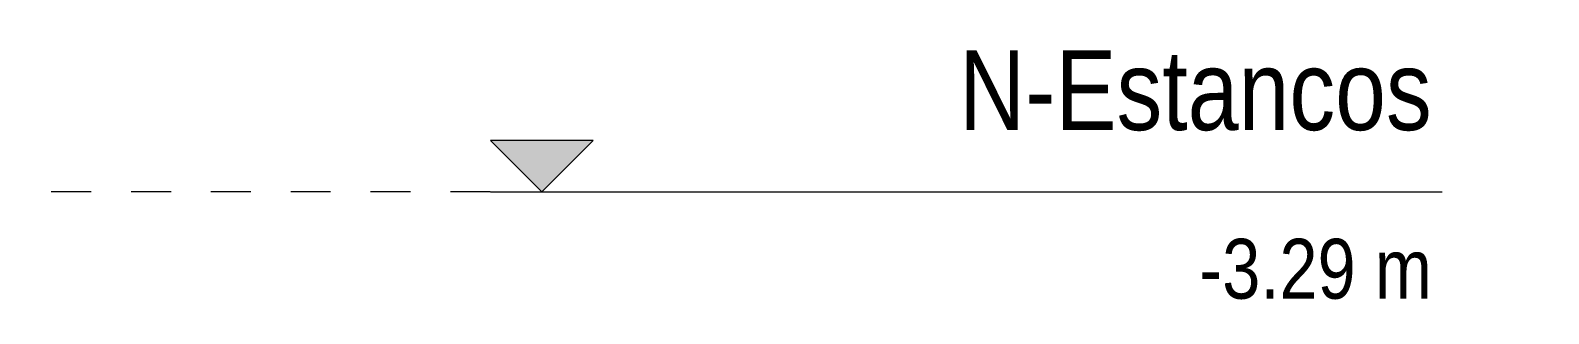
# Model space of a CAD drawing. Header units: metres. Extents: x -3 to 137, y -7 to 15.
# Drawn here: x 57.38 to 61.184, y -3.591 to -2.881 of the extents above; entities that cross this region are included whole.
import ezdxf

# ---------------------------------------------------------------- set-up
doc = ezdxf.new("R2010")
doc.units = ezdxf.units.M
doc.linetypes.add('Centre', pattern=[0.03175, 0.00635, -0.00475, 0.0159, -0.00475])
doc.layers.add('A-FLOR-LEVL', color=7, linetype='Continuous', lineweight=9)
doc.styles.add('Saira Condensed', font='SairaCondensed-Regular.ttf', dxfattribs={"height": 0.2})
doc.styles.add('Saira Condensed_1', font='SairaCondensed-Regular.ttf', dxfattribs={"height": 0.15})

# ---------------------------------------------------------------- blocks, each defined once
blk = doc.blocks.new('Level - Con_Triangulo-1145791-Elevation 3 - a')
at = {"layer": 'A-FLOR-LEVL', "true_color": 0xe2e2e2}
blk.add_hatch(color=254, dxfattribs=at).paths.add_polyline_path([(17.6214, 0.1286), (17.4928, 0), (17.3642, 0.1286)])
at = {"layer": 'A-FLOR-LEVL', "color": 253, "true_color": 0xaaaaaa}
for p, q in [((17.6214, 0.1286), (17.3642, 0.1286)), ((17.3642, 0.1286), (17.4928, 0)), ((17.4928, 0), (17.6214, 0.1286)), ((17.3642, 0), (19.7486, 0))]:
    blk.add_line(p, q, dxfattribs=at)

msp = doc.modelspace()

# ---------------------------------------------------------------- linework, layer by layer
at = {"layer": 'A-FLOR-LEVL', "color": 253, "linetype": 'Centre', "true_color": 0xaaaaaa}
msp.add_line((58.5325, -3.2853), (39.4255, -3.2853), dxfattribs=at)

# ---------------------------------------------------------------- block references
at = {"layer": 'A-FLOR-LEVL', "color": 253, "true_color": 0xaaaaaa}
msp.add_blockref('Level - Con_Triangulo-1145791-Elevation 3 - a', (41.1684, -3.2853), dxfattribs=at)

# ---------------------------------------------------------------- texts
at = {"layer": 'A-FLOR-LEVL', "color": 9, "true_color": 0xb7b7b7, "insert": (60.3091, -3.4035), "char_height": 0.15, "width": 0.697468, "attachment_point": 1, "style": 'Saira Condensed_1', "bg_fill": 3, "box_fill_scale": 1.25, "bg_fill_color": 256, "bg_fill_true_color": 13158600, "bg_fill_transparency": 0}
msp.add_mtext('-3.29 m', dxfattribs=at)

# ---------------------------------------------------------------- next in the draw order: texts
at = {"layer": 'A-FLOR-LEVL', "color": 9, "true_color": 0xb7b7b7, "insert": (59.7071, -2.9309), "char_height": 0.2, "width": 1.427004, "attachment_point": 1, "style": 'Saira Condensed', "bg_fill": 3, "box_fill_scale": 1.25, "bg_fill_color": 256, "bg_fill_true_color": 13158600, "bg_fill_transparency": 0}
msp.add_mtext('N-Estancos', dxfattribs=at)

doc.saveas('drawing.dxf')
